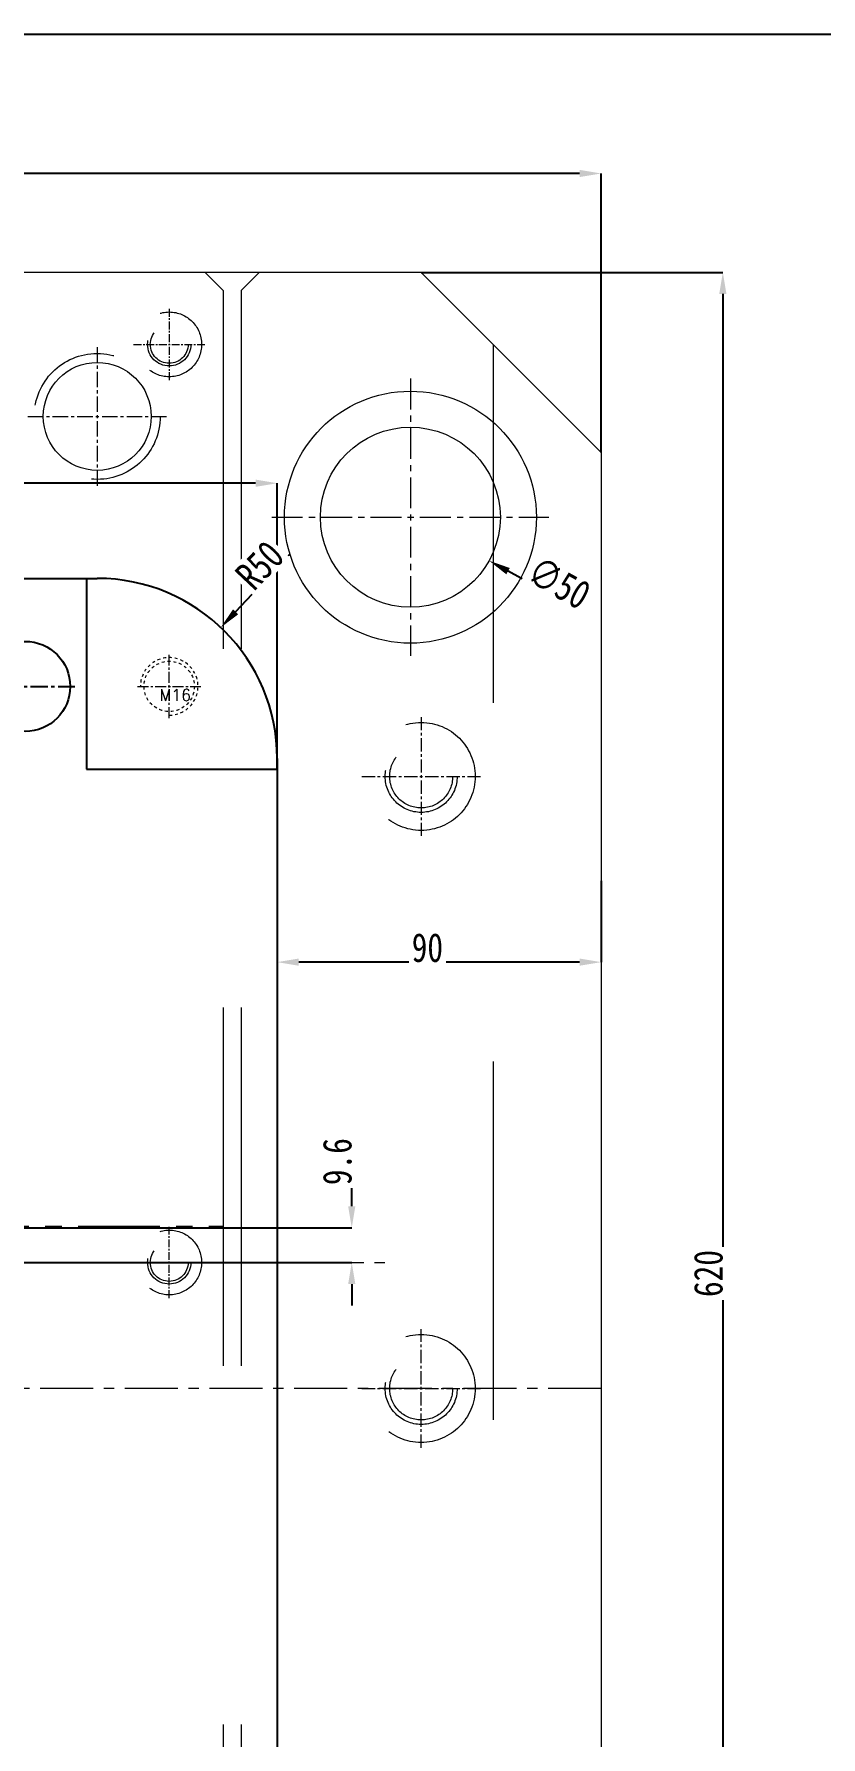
# Model space of a CAD drawing. Header units: millimetres. Extents: x -2895 to -298, y -11750 to -2997.
# Drawn here: x -1815.4 to -1596.8, y -3850.4 to -3377.4 of the extents above; entities that cross this region are included whole.
import ezdxf

# ---------------------------------------------------------------- set-up
doc = ezdxf.new("R2010")
doc.units = ezdxf.units.MM
doc.header["$LTSCALE"] = 16.335
doc.header["$PDMODE"] = 3
doc.header["$PDSIZE"] = 0.3125
doc.linetypes.add('CENTER', pattern=[0.6, 0.375, -0.075, 0.075, -0.075])
doc.linetypes.add('HIDDEN', pattern=[0.2, 0.1, -0.1])
doc.layers.get('0').update_dxf_attribs({"linetype": 'CONTINUOUS'})
doc.layers.get('Defpoints').update_dxf_attribs({"linetype": 'CONTINUOUS'})
for name, color, linetype, lineweight in [('center', 1, 'CENTER', 9), ('moldbase', 7, 'CONTINUOUS', 20), ('screw', 33, 'CONTINUOUS', 13)]:
    doc.layers.add(name, color=color, linetype=linetype, lineweight=lineweight)
doc.styles.get("Standard").update_dxf_attribs({"font": 'txt', "width": 0.8})
doc.styles.add('TXT', font='txt.shx', dxfattribs={"bigfont": 'gbcbig.shx'})
doc.dimstyles.new('ISO-25', dxfattribs={"dimtxt": 8, "dimasz": 6, "dimexe": 0, "dimexo": 0, "dimgap": 0, "dimtad": 1, "dimdsep": 46, "dimtxsty": 'Standard', "dimcen": 0, "dimclrd": 4, "dimclre": 4, "dimclrt": 6, "dimazin": 0, "dimtfac": 1, "dimtofl": 0, "dimtmove": 0, "dimatfit": 3, "dimfxl": 0, "dimarcsym": 0})

# ---------------------------------------------------------------- blocks, each defined once
blk = doc.blocks.new('*D375')
at = {"color": 4, "lineweight": -2, "transparency": 16777216}
for p, q in [((-1707.9, -3443.57), (-1624.09, -3443.57)), ((-1624.09, -3449.57), (-1624.09, -4057.57)), ((-1707.9, -4063.57), (-1624.09, -4063.57))]:
    blk.add_line(p, q, dxfattribs=at)
at = {"color": 4, "transparency": 16777216}
for points in [[(-1625.09, -3449.57), (-1623.09, -3449.57), (-1624.09, -3443.57)], [(-1625.09, -4057.57), (-1623.09, -4057.57), (-1624.09, -4063.57)]]:
    blk.add_solid(points, dxfattribs=at)
at = {"layer": 'Defpoints', "color": 0, "transparency": 16777216}
for p in [(-1707.9, -3443.57), (-1707.9, -4063.57), (-1624.09, -4063.57)]:
    blk.add_point(p, dxfattribs=at)
at = {"color": 6, "transparency": 16777216, "insert": (-1628.09, -3721.64), "char_height": 8, "attachment_point": 5, "rotation": 90, "bg_fill": 3, "box_fill_scale": 1.1, "bg_fill_color": 256, "bg_fill_true_color": 13158600, "bg_fill_transparency": 0}
blk.add_mtext('620', dxfattribs=at)
blk = doc.blocks.new('*D429')
at = {"color": 4, "lineweight": -2, "transparency": 16777216}
for p, q in [((-2307.9, -3493.57), (-2307.9, -3416.09)), ((-1663.9, -3416.09), (-2301.9, -3416.09)), ((-1657.9, -3493.57), (-1657.9, -3416.09))]:
    blk.add_line(p, q, dxfattribs=at)
at = {"color": 4, "transparency": 16777216}
for points in [[(-2301.9, -3415.09), (-2301.9, -3417.09), (-2307.9, -3416.09)], [(-1663.9, -3415.09), (-1663.9, -3417.09), (-1657.9, -3416.09)]]:
    blk.add_solid(points, dxfattribs=at)
at = {"layer": 'Defpoints', "color": 0, "transparency": 16777216}
for p in [(-2307.9, -3416.09), (-2307.9, -3493.57), (-1657.9, -3493.57)]:
    blk.add_point(p, dxfattribs=at)
at = {"color": 6, "transparency": 16777216, "insert": (-1977.54, -3412.09), "char_height": 8, "attachment_point": 5, "bg_fill": 3, "box_fill_scale": 1.1, "bg_fill_color": 256, "bg_fill_true_color": 13158600, "bg_fill_transparency": 0}
blk.add_mtext('650', dxfattribs=at)
blk = doc.blocks.new('*D381')
at = {"color": 4, "lineweight": -2, "transparency": 16777216}
for p, q in [((-2217.9, -3581.57), (-2217.9, -3502.13)), ((-1753.9, -3502.13), (-2211.9, -3502.13)), ((-1747.9, -3581.57), (-1747.9, -3502.13))]:
    blk.add_line(p, q, dxfattribs=at)
at = {"color": 4, "transparency": 16777216}
for points in [[(-2211.9, -3501.13), (-2211.9, -3503.13), (-2217.9, -3502.13)], [(-1753.9, -3501.13), (-1753.9, -3503.13), (-1747.9, -3502.13)]]:
    blk.add_solid(points, dxfattribs=at)
at = {"layer": 'Defpoints', "color": 0, "transparency": 16777216}
for p in [(-2217.9, -3502.13), (-2217.9, -3581.57), (-1747.9, -3581.57)]:
    blk.add_point(p, dxfattribs=at)
at = {"color": 6, "transparency": 16777216, "insert": (-2034.97, -3498.13), "char_height": 8, "attachment_point": 5, "bg_fill": 3, "box_fill_scale": 1.1, "bg_fill_color": 256, "bg_fill_true_color": 13158600, "bg_fill_transparency": 0}
blk.add_mtext('470', dxfattribs=at)
blk = doc.blocks.new('screw_m16_g')
at = {"layer": 'screw', "color": 1, "linetype": 'CENTER', "ltscale": 0.497582}
for p, q in [((0, -8.8), (0, 8.8)), ((-8.8, 0), (8.8, 0))]:
    blk.add_line(p, q, dxfattribs=at)
at = {"layer": 'screw', "color": 33, "linetype": 'HIDDEN', "ltscale": 0.497582}
blk.add_circle((0, 0), 7, dxfattribs=at)
at = {"layer": 'screw', "color": 92, "linetype": 'HIDDEN', "ltscale": 0.497582}
blk.add_arc((0, 0), 8, 270, 180, dxfattribs=at)
at = {"layer": 'screw', "color": 6, "style": 'TXT'}
blk.add_text('M16', height=3.2, dxfattribs=at).set_placement((-2.72, -4))
blk = doc.blocks.new('123')
at = {"layer": 'moldbase', "color": 1, "linetype": 'CENTER', "ltscale": 0.36}
for p, q in [((213.9, -3458.67), (213.9, -3478.47)), ((204, -3468.57), (223.8, -3468.57)), ((213.9, -3733.47), (213.9, -3713.67)), ((204, -3723.57), (223.8, -3723.57))]:
    blk.add_line(p, q, dxfattribs=at)
at = {"layer": 'moldbase', "color": 1, "linetype": 'CENTER', "ltscale": 0.7}
for p, q in [((193.9, -3469.32), (193.9, -3507.82)), ((174.65, -3488.57), (213.15, -3488.57))]:
    blk.add_line(p, q, dxfattribs=at)
at = {"layer": 'moldbase', "color": 8, "linetype": 'HIDDEN', "ltscale": 12.192}
for centre, radius in [((213.9, -3468.57), 9), ((213.9, -3468.57), 6), ((213.9, -3468.57), 5.25), ((213.9, -3723.57), 9), ((213.9, -3723.57), 6), ((213.9, -3723.57), 5.25)]:
    blk.add_circle(centre, radius, dxfattribs=at)
at = {"layer": 'moldbase', "color": 8, "linetype": 'HIDDEN', "ltscale": 17.78}
blk.add_circle((193.9, -3488.57), 17.5, dxfattribs=at)
at = {"layer": 'moldbase'}
blk.add_circle((193.9, -3488.57), 15, dxfattribs=at)
blk = doc.blocks.new('*D461')
at = {"color": 4, "lineweight": -2, "transparency": 16777216}
for p, q in [((-1657.9, -3612.55), (-1657.9, -3635.16)), ((-1747.9, -3625.51), (-1747.9, -3635.16)), ((-1663.9, -3635.16), (-1741.9, -3635.16))]:
    blk.add_line(p, q, dxfattribs=at)
at = {"color": 4, "transparency": 16777216}
for points in [[(-1741.9, -3634.16), (-1741.9, -3636.16), (-1747.9, -3635.16)], [(-1663.9, -3634.16), (-1663.9, -3636.16), (-1657.9, -3635.16)]]:
    blk.add_solid(points, dxfattribs=at)
at = {"layer": 'Defpoints', "color": 0, "transparency": 16777216}
for p in [(-1657.9, -3612.55), (-1747.9, -3625.51), (-1747.9, -3635.16)]:
    blk.add_point(p, dxfattribs=at)
at = {"color": 6, "transparency": 16777216, "insert": (-1706.17, -3631.16), "char_height": 8, "attachment_point": 5, "bg_fill": 3, "box_fill_scale": 1.1, "bg_fill_color": 256, "bg_fill_true_color": 13158600, "bg_fill_transparency": 0}
blk.add_mtext('90', dxfattribs=at)
blk = doc.blocks.new('*D497')
at = {"color": 4, "lineweight": -2, "transparency": 16777216}
blk.add_line((-1664.51, -3537.2), (-1683.76, -3526.56), dxfattribs=at)
at = {"color": 4, "transparency": 16777216}
blk.add_solid([(-1683.28, -3525.68), (-1684.25, -3527.43), (-1689.02, -3523.66)], dxfattribs=at)
at = {"layer": 'Defpoints', "color": 0, "transparency": 16777216}
for p in [(-1732.78, -3499.47), (-1689.02, -3523.66)]:
    blk.add_point(p, dxfattribs=at)
at = {"color": 6, "transparency": 16777216, "insert": (-1669.58, -3529.83), "char_height": 8, "attachment_point": 5, "rotation": 331.0747, "bg_fill": 3, "box_fill_scale": 1.1, "bg_fill_color": 256, "bg_fill_true_color": 13158600, "bg_fill_transparency": 0}
blk.add_mtext('∅50', dxfattribs=at)
blk = doc.blocks.new('*D503')
at = {"color": 4, "lineweight": -2, "transparency": 16777216}
for p, q in [((-1727.18, -3702.96), (-1727.18, -3684.16)), ((-1902.5, -3708.96), (-1727.18, -3708.96)), ((-1902.5, -3718.57), (-1727.18, -3718.57)), ((-1727.18, -3724.57), (-1727.18, -3730.57))]:
    blk.add_line(p, q, dxfattribs=at)
at = {"color": 4, "transparency": 16777216}
for points in [[(-1728.18, -3702.96), (-1726.18, -3702.96), (-1727.18, -3708.96)], [(-1728.18, -3724.57), (-1726.18, -3724.57), (-1727.18, -3718.57)]]:
    blk.add_solid(points, dxfattribs=at)
at = {"layer": 'Defpoints', "color": 0, "transparency": 16777216}
for p in [(-1902.5, -3708.96), (-1902.5, -3718.57), (-1727.18, -3718.57)]:
    blk.add_point(p, dxfattribs=at)
at = {"color": 6, "transparency": 16777216, "insert": (-1731.18, -3690.56), "char_height": 8, "attachment_point": 5, "rotation": 90, "bg_fill": 3, "box_fill_scale": 1.1, "bg_fill_color": 256, "bg_fill_true_color": 13158600, "bg_fill_transparency": 0}
blk.add_mtext('9.6', dxfattribs=at)
blk = doc.blocks.new('*D504')
at = {"color": 4, "lineweight": -2, "transparency": 16777216}
blk.add_line((-1744.35, -3521.85), (-1759.45, -3537.85), dxfattribs=at)
at = {"color": 4, "transparency": 16777216}
blk.add_solid([(-1760.18, -3537.16), (-1758.72, -3538.53), (-1763.57, -3542.21)], dxfattribs=at)
at = {"layer": 'Defpoints', "color": 0, "transparency": 16777216}
for p in [(-1763.57, -3542.21), (-1797.9, -3578.57)]:
    blk.add_point(p, dxfattribs=at)
at = {"color": 6, "transparency": 16777216, "insert": (-1752.75, -3524.92), "char_height": 8, "attachment_point": 5, "rotation": 46.644, "bg_fill": 3, "box_fill_scale": 1.1, "bg_fill_color": 256, "bg_fill_true_color": 13158600, "bg_fill_transparency": 0}
blk.add_mtext('R50', dxfattribs=at)

msp = doc.modelspace()

# ---------------------------------------------------------------- linework, layer by layer
for p, q in [((-2167.897, -3528.566), (-1797.897, -3528.566)), ((-1747.897, -3578.566), (-1747.897, -3858.566))]:
    msp.add_line(p, q)
at = {"color": 1, "linetype": 'CENTER', "ltscale": 3.708617}
msp.add_line((-2203.058, -3708.566), (-1762.736, -3708.566), dxfattribs=at)
msp.add_arc((-1797.897, -3578.566), 50, 0, 90)
at = {"layer": 'center', "color": 1, "linetype": 'CENTER', "ltscale": 2.363514}
msp.add_line((-2247.897, -3718.566), (-1717.897, -3718.566), dxfattribs=at)
at = {"layer": 'moldbase'}
for p, q in [((-1707.897, -3443.566), (-2257.897, -3443.566)), ((-1707.897, -3443.566), (-1657.897, -3493.566)), ((-1657.897, -3493.566), (-1657.897, -4013.566))]:
    msp.add_line(p, q, dxfattribs=at)
at = {"layer": 'moldbase', "color": 8, "linetype": 'HIDDEN', "ltscale": 7.62}
for p, q in [((-1767.897, -3443.566), (-1762.897, -3448.566)), ((-1752.897, -3443.566), (-1757.897, -3448.566))]:
    msp.add_line(p, q, dxfattribs=at)
at = {"layer": 'moldbase', "color": 8, "linetype": 'HIDDEN', "ltscale": 60.96}
for p, q in [((-1762.897, -3448.566), (-1762.897, -3988.566)), ((-1757.897, -3448.566), (-1757.897, -4058.566)), ((-1687.897, -3463.566), (-1687.897, -4043.566))]:
    msp.add_line(p, q, dxfattribs=at)
at = {"layer": 'moldbase', "color": 1, "linetype": 'CENTER', "ltscale": 1.4}
for p, q in [((-1710.897, -3473.066), (-1710.897, -3550.066)), ((-1749.397, -3511.566), (-1672.397, -3511.566))]:
    msp.add_line(p, q, dxfattribs=at)
at = {"layer": 'moldbase', "color": 1, "linetype": 'CENTER', "ltscale": 0.6}
for p, q in [((-1707.897, -3567.066), (-1707.897, -3600.066)), ((-1724.397, -3583.566), (-1691.397, -3583.566)), ((-1707.897, -3770.066), (-1707.897, -3737.066)), ((-1724.397, -3753.566), (-1691.397, -3753.566))]:
    msp.add_line(p, q, dxfattribs=at)
at = {"layer": 'moldbase', "color": 1, "linetype": 'CENTER', "ltscale": 2.4}
msp.add_line((-1657.897, -3753.566), (-2307.897, -3753.566), dxfattribs=at)
at = {"layer": 'moldbase'}
for radius in [35, 25]:
    msp.add_circle((-1710.897, -3511.566), radius, dxfattribs=at)
at = {"layer": 'moldbase', "color": 8, "linetype": 'HIDDEN', "ltscale": 20.32}
for centre, radius in [((-1707.897, -3583.566), 15), ((-1707.897, -3583.566), 10), ((-1707.897, -3583.566), 8.75), ((-1707.897, -3753.566), 15), ((-1707.897, -3753.566), 10), ((-1707.897, -3753.566), 8.75)]:
    msp.add_circle(centre, radius, dxfattribs=at)

# ---------------------------------------------------------------- next in the draw order: dimensions: what is measured, and where the dimension line sits
dim = msp.add_linear_dim(base=(-1624.086, -4063.566), p1=(-1707.897, -3443.566), p2=(-1707.897, -4063.566), angle=90, dimstyle='ISO-25')
dim.commit()
dim.dimension.update_dxf_attribs({"geometry": '*D375', "text_midpoint": (-1624.086, -3721.638), "dimtype": 160})

# ---------------------------------------------------------------- next in the draw order: dimensions: what is measured, and where the dimension line sits
dim = msp.add_linear_dim(base=(-2307.897, -3416.09), p1=(-1657.897, -3493.566), p2=(-2307.897, -3493.566), dimstyle='ISO-25')
dim.commit()
dim.dimension.update_dxf_attribs({"geometry": '*D429', "text_midpoint": (-1977.542, -3416.09), "dimtype": 160})

# ---------------------------------------------------------------- next in the draw order: dimensions: what is measured, and where the dimension line sits
dim = msp.add_linear_dim(base=(-2217.897, -3502.126), p1=(-1747.897, -3581.566), p2=(-2217.897, -3581.566), dimstyle='ISO-25')
dim.commit()
dim.dimension.update_dxf_attribs({"geometry": '*D381', "text_midpoint": (-2034.972, -3502.126), "dimtype": 160})

# ---------------------------------------------------------------- next in the draw order: linework, layer by layer
for p, q in [((-1800.897, -3528.566), (-1800.897, -3581.566)), ((-1800.897, -3581.566), (-1747.897, -3581.566))]:
    msp.add_line(p, q)
at = {"color": 1, "linetype": 'CENTER', "ltscale": 0.777472}
msp.add_line((-1831.647, -3558.566), (-1804.147, -3558.566), dxfattribs=at)
msp.add_lwpolyline([(-2447.456, -3377.37), (-674.869, -3377.37), (-674.869, -4706.337), (-2447.456, -4706.337)], close=True)
msp.add_circle((-1817.897, -3558.566), 12.5)

# ---------------------------------------------------------------- next in the draw order: block references
msp.add_blockref('123', (-1991.793, 5))
at = {"layer": 'screw'}
msp.add_blockref('screw_m16_g', (-1777.897, -3558.566), dxfattribs=at)

# ---------------------------------------------------------------- next in the draw order: dimensions: what is measured, and where the dimension line sits
dim = msp.add_diameter_dim_2p(p1=(-1732.778, -3499.474), p2=(-1689.016, -3523.658), dimstyle='ISO-25', override={"dimfxl": 1.25})
dim.commit()
dim.dimension.update_dxf_attribs({"geometry": '*D497', "text_midpoint": (-1669.576, -3529.83)})
dim = msp.add_radius_dim(center=(-1797.897, -3578.566), mpoint=(-1763.57, -3542.211), dimstyle='ISO-25', override={"dimfxl": 1.25})
dim.commit()
dim.dimension.update_dxf_attribs({"geometry": '*D504', "text_midpoint": (-1752.748, -3524.923)})
dim = msp.add_linear_dim(base=(-1747.897, -3635.164), p1=(-1657.897, -3612.548), p2=(-1747.897, -3625.506), dimstyle='ISO-25', override={"dimfxl": 1.25})
dim.commit()
dim.dimension.update_dxf_attribs({"geometry": '*D461', "text_midpoint": (-1706.168, -3635.164), "dimtype": 160})
dim = msp.add_linear_dim(base=(-1727.181, -3718.566), p1=(-1902.497, -3708.963), p2=(-1902.497, -3718.566), angle=90, dimstyle='ISO-25', override={"dimfxl": 1.25})
dim.commit()
dim.dimension.update_dxf_attribs({"geometry": '*D503', "text_midpoint": (-1727.181, -3690.563), "dimtype": 160})

doc.saveas('drawing.dxf')
